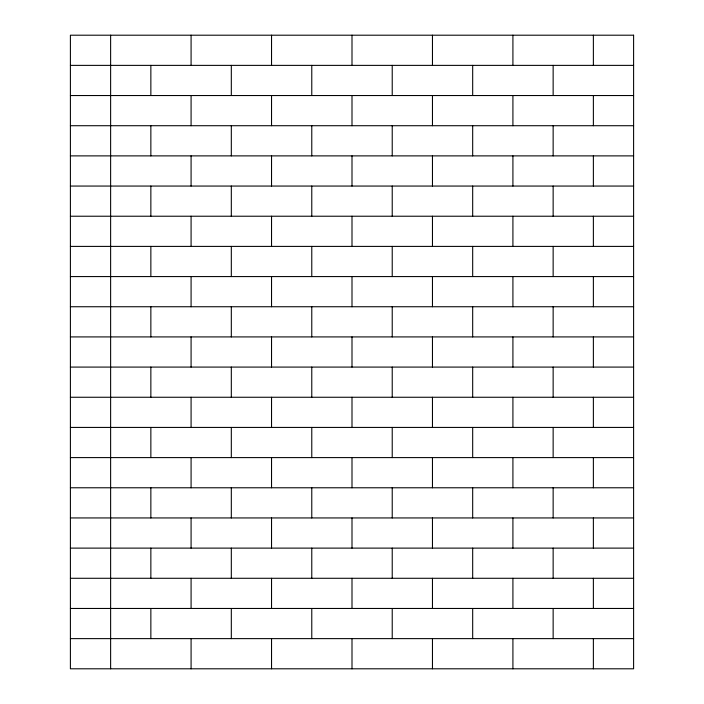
<?xml version="1.0" encoding="UTF-8"?>
<svg xmlns="http://www.w3.org/2000/svg" width="704" height="704" viewBox="0 0 704 704"><rect width="100%" height="100%" fill="white"/><g stroke="black" fill="none" stroke-linecap="round" stroke-linejoin="round"><path stroke-width="1.06" d="M70.4 65.375L633.6 65.375M70.4 95.542L633.6 95.542M70.4 125.717L633.6 125.717M70.4 155.883L633.6 155.883M70.4 186.058L633.6 186.058M70.4 216.225L633.6 216.225M70.4 246.4L633.6 246.4M70.4 276.575L633.6 276.575M70.4 306.742L633.6 306.742M70.4 336.917L633.6 336.917M70.4 367.083L633.6 367.083M70.4 397.258L633.6 397.258M70.4 427.425L633.6 427.425M70.4 457.6L633.6 457.6M70.4 487.775L633.6 487.775M70.4 517.942L633.6 517.942M70.4 548.117L633.6 548.117M70.4 578.283L633.6 578.283M70.4 608.458L633.6 608.458M70.4 638.625L633.6 638.625M593.375 35.2L593.375 65.375M593.375 95.542L593.375 125.717M593.375 155.883L593.375 186.058M593.375 216.225L593.375 246.4M593.375 276.575L593.375 306.742M593.375 336.917L593.375 367.083M593.375 397.258L593.375 427.425M593.375 457.6L593.375 487.775M593.375 517.942L593.375 548.117M593.375 578.283L593.375 608.458M593.375 638.625L593.375 668.8M553.142 65.375L553.142 95.542M553.142 125.717L553.142 155.883M553.142 186.058L553.142 216.225M553.142 246.4L553.142 276.575M553.142 306.742L553.142 336.917M553.142 367.083L553.142 397.258M553.142 427.425L553.142 457.6M553.142 487.775L553.142 517.942M553.142 548.117L553.142 578.283M553.142 608.458L553.142 638.625M512.917 35.2L512.917 65.375M512.917 95.542L512.917 125.717M512.917 155.883L512.917 186.058M512.917 216.225L512.917 246.4M512.917 276.575L512.917 306.742M512.917 336.917L512.917 367.083M512.917 397.258L512.917 427.425M512.917 457.6L512.917 487.775M512.917 517.942L512.917 548.117M512.917 578.283L512.917 608.458M512.917 638.625L512.917 668.8M472.683 65.375L472.683 95.542M472.683 125.717L472.683 155.883M472.683 186.058L472.683 216.225M472.683 246.4L472.683 276.575M472.683 306.742L472.683 336.917M472.683 367.083L472.683 397.258M472.683 427.425L472.683 457.6M472.683 487.775L472.683 517.942M472.683 548.117L472.683 578.283M472.683 608.458L472.683 638.625M432.458 35.2L432.458 65.375M432.458 95.542L432.458 125.717M432.458 155.883L432.458 186.058M432.458 216.225L432.458 246.4M432.458 276.575L432.458 306.742M432.458 336.917L432.458 367.083M432.458 397.258L432.458 427.425M432.458 457.6L432.458 487.775M432.458 517.942L432.458 548.117M432.458 578.283L432.458 608.458M432.458 638.625L432.458 668.8M392.225 65.375L392.225 95.542M392.225 125.717L392.225 155.883M392.225 186.058L392.225 216.225M392.225 246.4L392.225 276.575M392.225 306.742L392.225 336.917M392.225 367.083L392.225 397.258M392.225 427.425L392.225 457.6M392.225 487.775L392.225 517.942M392.225 548.117L392.225 578.283M392.225 608.458L392.225 638.625M352 35.2L352 65.375M352 95.542L352 125.717M352 155.883L352 186.058M352 216.225L352 246.4M352 276.575L352 306.742M352 336.917L352 367.083M352 397.258L352 427.425M352 457.6L352 487.775M352 517.942L352 548.117M352 578.283L352 608.458M352 638.625L352 668.8M311.775 65.375L311.775 95.542M311.775 125.717L311.775 155.883M311.775 186.058L311.775 216.225M311.775 246.4L311.775 276.575M311.775 306.742L311.775 336.917M311.775 367.083L311.775 397.258M311.775 427.425L311.775 457.6M311.775 487.775L311.775 517.942M311.775 548.117L311.775 578.283M311.775 608.458L311.775 638.625M271.542 35.2L271.542 65.375M271.542 95.542L271.542 125.717M271.542 155.883L271.542 186.058M271.542 216.225L271.542 246.4M271.542 276.575L271.542 306.742M271.542 336.917L271.542 367.083M271.542 397.258L271.542 427.425M271.542 457.6L271.542 487.775M271.542 517.942L271.542 548.117M271.542 578.283L271.542 608.458M271.542 638.625L271.542 668.8M231.317 65.375L231.317 95.542M231.317 125.717L231.317 155.883M231.317 186.058L231.317 216.225M231.317 246.4L231.317 276.575M231.317 306.742L231.317 336.917M231.317 367.083L231.317 397.258M231.317 427.425L231.317 457.6M231.317 487.775L231.317 517.942M231.317 548.117L231.317 578.283M231.317 608.458L231.317 638.625M191.083 35.2L191.083 65.375M191.083 95.542L191.083 125.717M191.083 155.883L191.083 186.058M191.083 216.225L191.083 246.4M191.083 276.575L191.083 306.742M191.083 336.917L191.083 367.083M191.083 397.258L191.083 427.425M191.083 457.6L191.083 487.775M191.083 517.942L191.083 548.117M191.083 578.283L191.083 608.458M191.083 638.625L191.083 668.8M150.858 65.375L150.858 95.542M150.858 125.717L150.858 155.883M150.858 186.058L150.858 216.225M150.858 246.4L150.858 276.575M150.858 306.742L150.858 336.917M150.858 367.083L150.858 397.258M150.858 427.425L150.858 457.6M150.858 487.775L150.858 517.942M150.858 548.117L150.858 578.283M150.858 608.458L150.858 638.625M110.625 35.2L110.625 668.8M633.6 35.2L70.4 35.2L70.4 668.8L633.6 668.8L633.6 35.2"/></g></svg>
